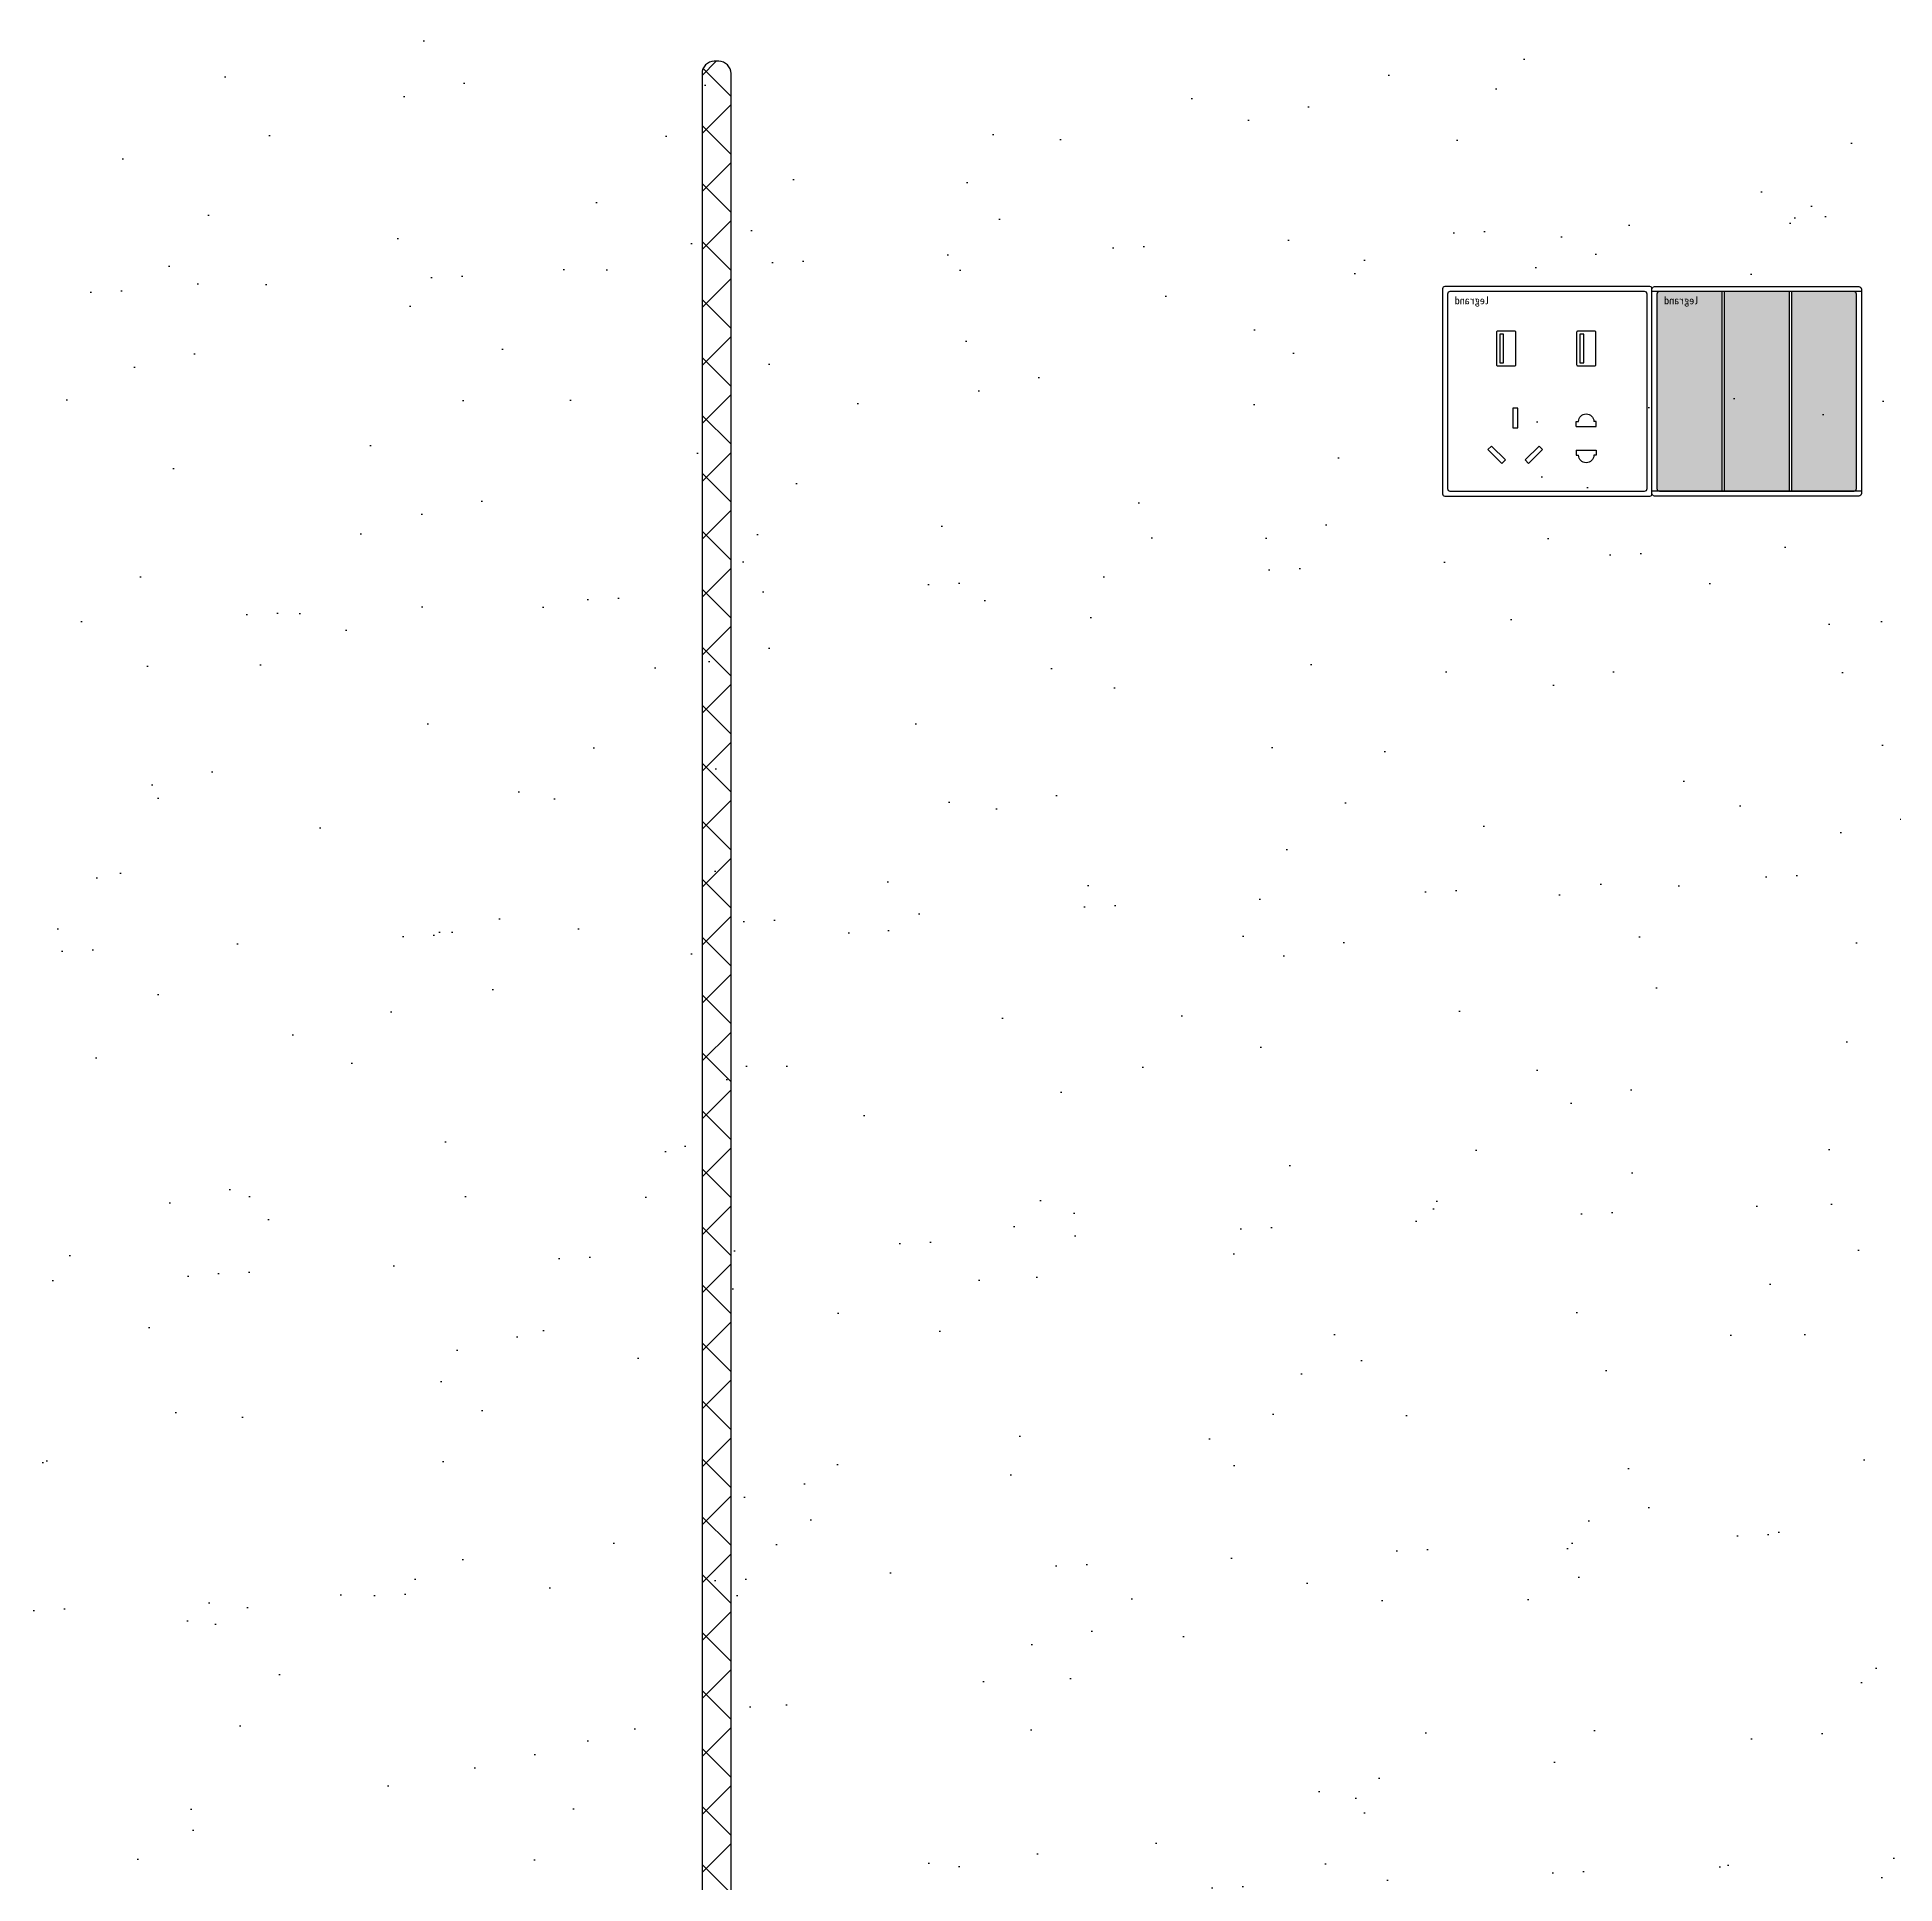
# Model space of a CAD drawing. Header units: millimetres. Extents: x -94739 to 67223, y -48947 to 34737.
# Drawn here: x -11335 to -10566, y -44792 to -44028 of the extents above; entities that cross this region are included whole.
import ezdxf

# ---------------------------------------------------------------- set-up
doc = ezdxf.new("R2010")
doc.units = ezdxf.units.MM
for name, color, linetype in [('!PboDT-填充(点)', 33, 'Continuous'), ('!PboDT-看线', 30, 'Continuous'), ('EL-通用', 200, 'Continuous')]:
    doc.layers.add(name, color=color, linetype=linetype)
doc.styles.add('黑体', font='simhei.ttf')

# ---------------------------------------------------------------- blocks, each defined once
blk = doc.blocks.new('海龙_06251419')
at = {"layer": '!PboDT-填充(点)'}
h = blk.add_hatch(dxfattribs=at)
h.set_pattern_fill('!PYH_GALSSC', color=251, scale=12, angle=270, style=0, pattern_type=2)
h.set_pattern_definition([(315, (6, 357.5), (11.9999, 11.9999), []), (45, (6, 357.5), (-11.9999, 11.9999), [])])
edge = h.paths.add_edge_path()
edge.add_arc((1, 567.5), 5, 0, 90)
edge.add_line((1, 572.5), (-1, 572.5))
edge.add_arc((-1, 567.5), 5, 90, 180)
edge.add_line((-6, 567.5), (-6, -279))
edge.add_line((-6, -279), (6, -279))
edge.add_line((6, -279), (6, 567.5))
at = {"layer": '!PboDT-看线', "color": 136}
blk.add_lwpolyline([(6, -279), (6, 567.5, 0.414214), (1, 572.5), (-1, 572.5, 0.414214), (-6, 567.5), (-6, -279)], format="xyb", dxfattribs=at)
blk = doc.blocks.new('*U95')
at = {"color": 8}
for p, q in [((481347.03, 386580.62), (481347.03, 386588.62)), ((481347.03, 386588.62), (481349.03, 386588.62)), ((481349.03, 386588.62), (481349.03, 386580.62)), ((481323.36, 386581.21), (481315.12, 386581.21)), ((481349.03, 386580.62), (481347.03, 386580.62)), ((481323.36, 386571.53), (481315.12, 386571.53)), ((481336.96, 386571.82), (481338.38, 386573.23)), ((481342.62, 386566.16), (481336.96, 386571.82)), ((481338.38, 386573.23), (481344.03, 386567.58)), ((481357.69, 386573.23), (481352.03, 386567.58)), ((481353.45, 386566.16), (481359.1, 386571.82)), ((481359.1, 386571.82), (481357.69, 386573.23)), ((481344.03, 386567.58), (481342.62, 386566.16)), ((481352.03, 386567.58), (481353.45, 386566.16))]:
    blk.add_line(p, q, dxfattribs=at)
at = {"color": 4, "ltscale": 0.3}
blk.add_lwpolyline([(481376.66, 386552.94), (481293.38, 386552.94, -0.414214), (481292.52, 386553.8), (481292.52, 386637.08, -0.414214), (481293.38, 386637.94), (481376.67, 386637.94, -0.414214), (481377.52, 386637.08), (481377.52, 386553.79, -0.414214)], format="xyb", close=True, dxfattribs=at)
at = {"color": 8, "ltscale": 0.3}
blk.add_lwpolyline([(481374.52, 386554.94), (481295.52, 386554.94, -0.414214), (481294.52, 386555.94), (481294.52, 386634.94, -0.414214), (481295.52, 386635.94), (481374.52, 386635.94, -0.414214), (481375.52, 386634.94), (481375.52, 386555.94, -0.414214)], format="xyb", close=True, dxfattribs=at)
at = {"color": 8}
for points in [[(481315.83, 386619.9), (481322.63, 386619.9, -0.414214), (481323.13, 386619.4), (481323.13, 386606.27, -0.414214), (481322.63, 386605.77), (481315.83, 386605.77, -0.414214), (481315.33, 386606.27), (481315.33, 386619.4, -0.414214)], [(481348.32, 386619.9), (481355.12, 386619.9, -0.414214), (481355.62, 386619.4), (481355.62, 386606.27, -0.414214), (481355.12, 386605.77), (481348.32, 386605.77, -0.414214), (481347.82, 386606.27), (481347.82, 386619.4, -0.414214)]]:
    blk.add_lwpolyline(points, format="xyb", close=True, dxfattribs=at)
for points in [[(481320.25, 386618.6), (481321.81, 386618.6), (481321.81, 386607.06), (481320.25, 386607.06)], [(481352.74, 386618.6), (481354.3, 386618.6), (481354.3, 386607.06), (481352.74, 386607.06)]]:
    blk.add_lwpolyline(points, close=True, dxfattribs=at)
for points in [[(481315.12, 386581.21), (481315.12, 386583.21), (481316.12, 386583.21)], [(481323.36, 386581.21), (481323.36, 386583.21), (481322.36, 386583.21)], [(481315.12, 386571.53), (481315.12, 386569.53), (481316.12, 386569.53)], [(481323.36, 386571.53), (481323.36, 386569.53), (481322.36, 386569.53)]]:
    blk.add_lwpolyline(points, dxfattribs=at)
for centre, start, end in [((481319.24, 386583.14), 1.26292, 178.73413), ((481319.24, 386569.6), 181.26587, 358.73708)]:
    blk.add_arc(centre, 3.12, start, end, dxfattribs=at)
at = {"color": 8, "ltscale": 15, "insert": (481358.31, 386633.81), "char_height": 3, "attachment_point": 1, "line_spacing_factor": 0.36, "style": '黑体'}
blk.add_mtext_dynamic_manual_height_columns('legrand', width=8.5038, gutter_width=1, heights=[0], dxfattribs=at)
blk = doc.blocks.new('*U27')
at = {"ltscale": 15}
h = blk.add_hatch(color=250, dxfattribs=at)
h.dxf.hatch_style = 1
h.paths.add_polyline_path([(481320.86, 386635.94), (481295.52, 386635.94, 0.414214), (481294.52, 386634.94), (481294.52, 386555.94, 0.414214), (481295.52, 386554.94), (481320.86, 386554.94)])
h.paths.add_polyline_path([(481348.19, 386635.94), (481321.86, 386635.94), (481321.86, 386554.94), (481348.19, 386554.94)])
h.paths.add_polyline_path([(481375.52, 386634.94, 0.414214), (481374.52, 386635.94), (481349.19, 386635.94), (481349.19, 386554.94), (481374.52, 386554.94, 0.414214), (481375.52, 386555.94)])
at = {"color": 8, "ltscale": 0.3}
for p, q in [((481292.52, 386635.94), (481377.52, 386635.94)), ((481292.52, 386554.94), (481377.52, 386554.94))]:
    blk.add_line(p, q, dxfattribs=at)
at = {"color": 251, "ltscale": 0.3}
for p, q in [((481320.86, 386635.94), (481320.86, 386554.94)), ((481321.86, 386635.94), (481321.86, 386554.94)), ((481348.19, 386635.94), (481348.19, 386554.94)), ((481349.19, 386635.94), (481349.19, 386554.94))]:
    blk.add_line(p, q, dxfattribs=at)
at = {"color": 4, "ltscale": 0.3}
blk.add_lwpolyline([(481293.52, 386552.94), (481376.52, 386552.94, 0.414214), (481377.52, 386553.94), (481377.52, 386636.94, 0.414214), (481376.52, 386637.94), (481293.52, 386637.94, 0.414214), (481292.52, 386636.94), (481292.52, 386553.94, 0.414214)], format="xyb", close=True, dxfattribs=at)
at = {"color": 251, "ltscale": 0.3}
blk.add_lwpolyline([(481374.52, 386554.94), (481295.52, 386554.94, -0.414214), (481294.52, 386555.94), (481294.52, 386634.94, -0.414214), (481295.52, 386635.94), (481374.52, 386635.94, -0.414214), (481375.52, 386634.94), (481375.52, 386555.94, -0.414214)], format="xyb", close=True, dxfattribs=at)
at = {"color": 251, "ltscale": 15, "insert": (481358.31, 386633.81), "char_height": 3, "attachment_point": 1, "line_spacing_factor": 0.36, "style": '黑体'}
blk.add_mtext_dynamic_manual_height_columns('legrand', width=8.5038, gutter_width=1, heights=[0], dxfattribs=at)

msp = doc.modelspace()

# ---------------------------------------------------------------- hatches: boundary and pattern name
h = msp.add_hatch()
h.set_pattern_fill('AR-SAND', color=250, scale=2, angle=45)
h.set_pattern_definition([(82.5, (506.535, -19336.7), (-71.47627, 66.9507), [0, -77.216, 0, -86.36, 0, -82.55]), (52.5, (506.53, -19336.7), (-37.8022, 164.9466), [0, -41.656, 0, -69.596, 0, -26.67]), (12.5, (462.35, -19380.88), (111.65997, 112.06646), [0, -25.4, 0, -91.44, 0, -119.38]), (2.5, (462.35, -19380.88), (76.4562, 139.51016), [0, -12.7, 0, -59.944, 0, -68.58])])
h.paths.add_polyline_path([(-8969.26, -44837.87), (-8969.26, -44027.87), (-11734.55, -44027.87), (-11734.55, -44027.87), (-11779.55, -44027.87), (-11779.55, -44807.87), (-11769.55, -44807.87), (-11769.55, -44837.87)])
h.paths.add_polyline_path([(-8419.3, -44027.87), (-8969.26, -44027.87), (-8969.26, -44807.87), (-8429.05, -44807.87), (-8419.3, -44807.87)])

# ---------------------------------------------------------------- block references
at = {"color": 136, "ltscale": 300}
msp.add_blockref('海龙_06251419', (-11053.56, -44610.37), dxfattribs=at)
at = {"layer": 'EL-通用', "linetype": 'ByBlock', "xscale": -1.019999999999072, "yscale": 1.019999999999072, "zscale": 1.019999999999072}
for name, p in [('*U95', (480252.14, -438501.86)), ('*U27', (480338.84, -438501.86))]:
    msp.add_blockref(name, p, dxfattribs=at)

doc.saveas('drawing.dxf')
